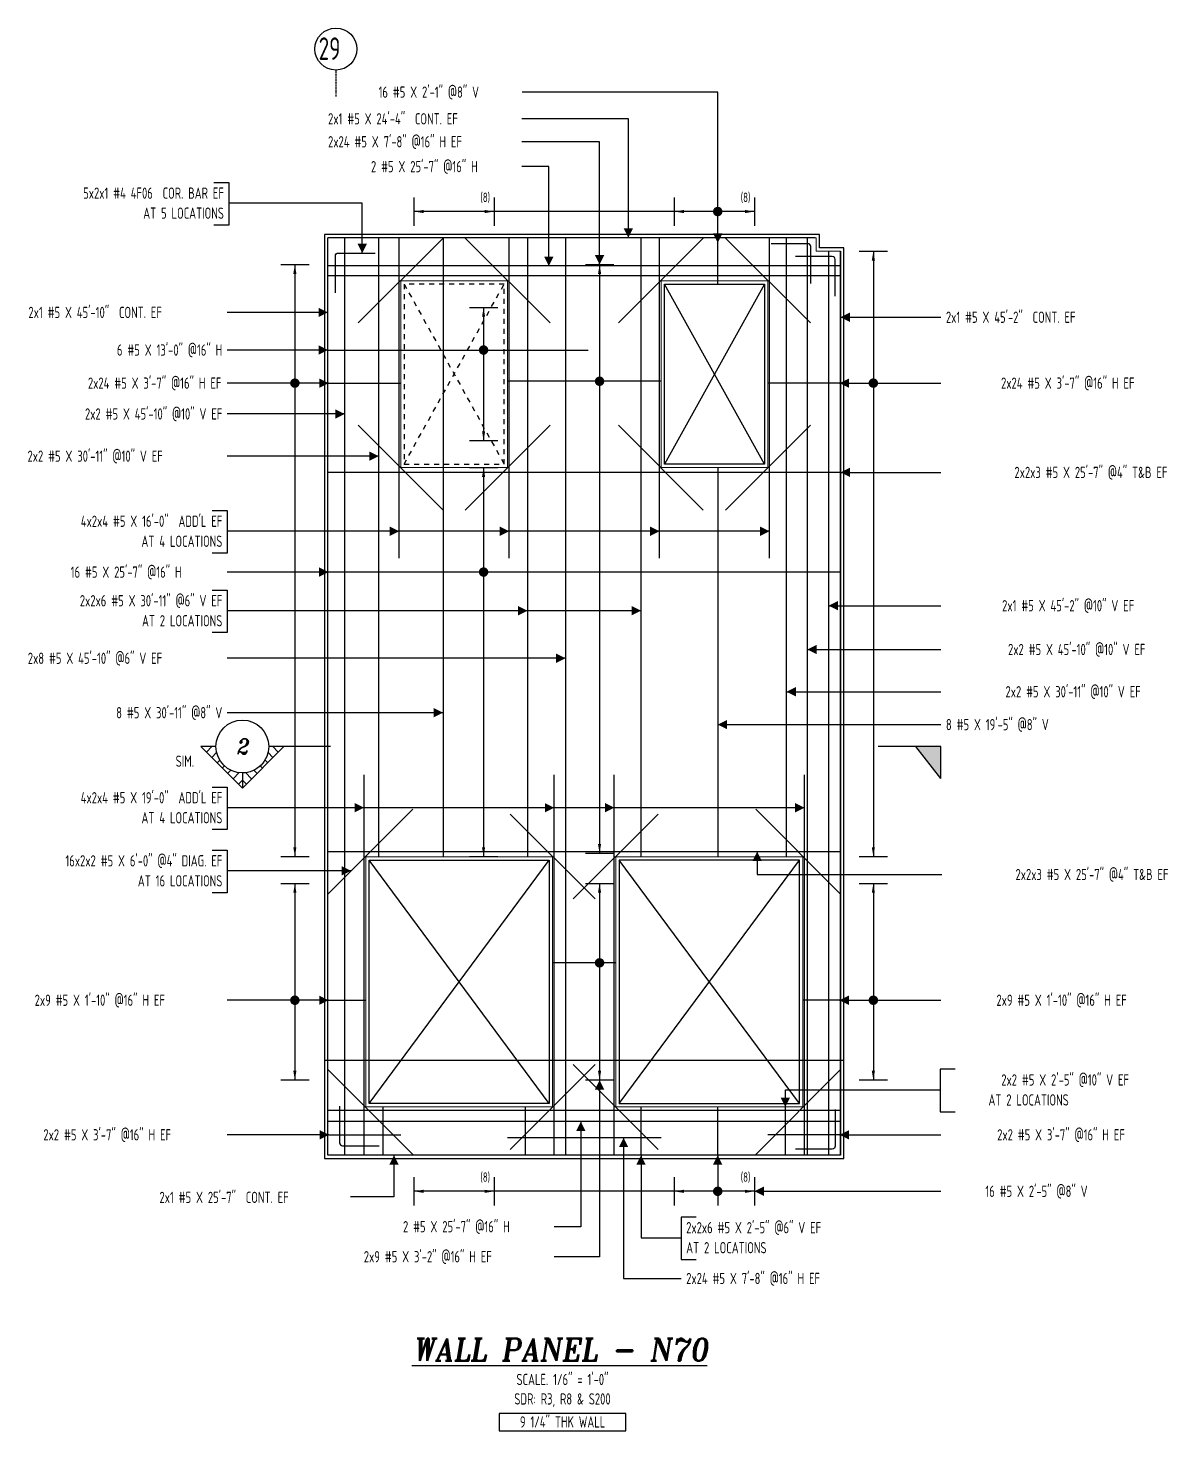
# Model space of a CAD drawing. Header units: inches. Extents: x -3675 to 11984, y -3832 to 1837.
# Drawn here: x 5011 to 5694, y -2281 to -1440 of the extents above; entities that cross this region are included whole.
import ezdxf
from ezdxf.enums import TextEntityAlignment as Align

# ---------------------------------------------------------------- set-up
doc = ezdxf.new("R2010")
doc.units = ezdxf.units.IN
doc.header["$MEASUREMENT"] = 0
doc.linetypes.add('HIDDEN', pattern=[6, 3, -3])
doc.linetypes.add('PHANTOM', pattern=[2.5, 1.25, -0.25, 0.25, -0.25, 0.25, -0.25])
doc.layers.get('0').update_dxf_attribs({"linetype": 'CONTINUOUS'})
for name, color, linetype in [('0-25', 7, 'CONTINUOUS'), ('0-25TEXT', 7, 'CONTINUOUS'), ('0-35', 3, 'CONTINUOUS'), ('0-35TEXT', 3, 'CONTINUOUS'), ('0-50', 10, 'CONTINUOUS'), ('3', 3, 'CONTINUOUS'), ('BAR-LBL', 2, 'CONTINUOUS'), ('GRID', 8, 'PHANTOM'), ('Hatch', 253, 'CONTINUOUS'), ('hidden', 7, 'HIDDEN'), ('INTERMEDIATERANGELAY', 7, 'CONTINUOUS'), ('RANGELAY', 7, 'CONTINUOUS'), ('REBARS', 4, 'CONTINUOUS')]:
    doc.layers.add(name, color=color, linetype=linetype)
doc.layers.add('COVER', color=6, linetype='CONTINUOUS', lineweight=0, plot=False)
doc.styles.add('AR', font='ARCHQUIK.shx', dxfattribs={"width": 0.8})
doc.styles.add('ROMANT', font='romant')

# ---------------------------------------------------------------- blocks, each defined once
blk = doc.blocks.new('leadrblk')
blk.add_lwpolyline([(0, 0, 0, 1, 0), (1, 0, 1, 1, 0)], format="xyseb")
blk = doc.blocks.new('SECTARO')
at = {"linetype": 'Continuous'}
blk.add_line((33.32, 16.99), (20.13, 0), dxfattribs=at)
for p, q in [((33.32, 16.99), (33.32, 0)), ((33.32, 0), (0, 0))]:
    blk.add_line(p, q)
for points in [[(33.32, 0), (33.32, 16.99), (33.32, 0), (20.13, 0)], [(33.32, 16.99), (20.13, 0), (33.32, 0), (33.32, 16.99)]]:
    blk.add_solid(points, dxfattribs=at)
blk = doc.blocks.new('*X3')
at = {"color": 0, "linetype": 'Continuous'}
for p, q in [((-1.108, 0.278), (-1.075, 0.312)), ((-1.081, 0.217), (-1.031, 0.267)), ((-1.013, 0.197), (-0.986, 0.223)), ((-0.96, 0.161), (-0.942, 0.179)), ((-0.92, 0.112), (-0.898, 0.135)), ((-0.895, 0.05), (-0.854, 0.091)), ((-0.856, 0), (-0.81, 0.046)), ((-0.768, 0), (-0.765, 0.002))]:
    blk.add_line(p, q, dxfattribs=at)
blk = doc.blocks.new('*X2')
at = {"color": 0, "linetype": 'Continuous'}
for p, q in [((-1.108, 0.278), (-1.075, 0.312)), ((-0.96, 0.161), (-0.942, 0.179)), ((-0.856, 0), (-0.81, 0.046))]:
    blk.add_line(p, q, dxfattribs=at)
blk = doc.blocks.new('SECTNU')
at = {"linetype": 'Continuous'}
blk.add_line((-24.74, 0), (-32.81, 0), dxfattribs=at)
blk.add_line((0, 0), (-24.74, 0))
at = {"layer": '3'}
for p, q in [((-68.89, 0), (-46.81, 22.07)), ((-60.81, 0), (-68.89, 0))]:
    blk.add_line(p, q, dxfattribs=at)
at = {"layer": '3', "linetype": 'Continuous'}
blk.add_line((-46.81, 14), (-46.81, 22.07), dxfattribs=at)
at = {"layer": '3'}
for points in [[(-46.81, 22.07), (-24.74, 0), (-32.81, 0, 1)], [(-32.81, 0, 0.414214), (-46.81, 14)]]:
    blk.add_lwpolyline(points, format="xyb", dxfattribs=at)
for start, end in [(90, 180), (180, 0)]:
    blk.add_arc((-46.81, 0), 14, start, end, dxfattribs=at)
at = {"linetype": 'Continuous', "xscale": -64, "yscale": 64, "zscale": 64, "rotation": 359.9999999999999}
blk.add_blockref('*X3', (-117.73, 0), dxfattribs=at)
at = {"linetype": 'Continuous', "xscale": 64, "yscale": 64, "zscale": 64}
for name in ['*X3', '*X2']:
    blk.add_blockref(name, (24.1, 0), dxfattribs=at)
at = {"linetype": 'Continuous', "style": 'ROMANT', "oblique": 9, "width": 0.9}
blk.add_attdef('NO', text='', height=8, dxfattribs=at).set_placement((-46.81, 0), align=Align.MIDDLE)
blk = doc.blocks.new('*U404', base_point=(5190.82, -1633.72))
at = {"layer": 'REBARS', "color": 0}
blk.add_lwpolyline([(5190.82, -1633.41), (5346.82, -1633.41)], dxfattribs=at)
blk = doc.blocks.new('rendmark')
at = {"color": 4}
blk.add_line((0, -3), (0, 3), dxfattribs=at)
blk = doc.blocks.new('rarrow')
at = {"color": 7}
blk.add_solid([(2, -0.33), (2, 0.33), (0, 0)], dxfattribs=at)
blk = doc.blocks.new('*U1083', base_point=(5284.1, -1607.83))
at = {"layer": 'RANGELAY'}
blk.add_line((5284.1, -1607.83), (5284.1, -1687.79), dxfattribs=at)
at = {"layer": 'RANGELAY', "xscale": 2.834645669291339, "yscale": 2.834645669291339}
for name, p, rotation in [('rendmark', (5284.1, -1607.83), 269.9999999999999), ('rarrow', (5284.1, -1607.83), 269.9999999999999), ('rendmark', (5284.1, -1687.79), 89.999996929531), ('rarrow', (5284.1, -1687.79), 89.999996929531)]:
    blk.add_blockref(name, p, dxfattribs=dict(at, rotation=rotation))
blk = doc.blocks.new('VPM6F48E1')
at = {"const_width": 1}
blk.add_lwpolyline([(-0.5, 0, 1), (0.5, 0, 1)], format="xyb", close=True, dxfattribs=at)
blk = doc.blocks.new('*U976', base_point=(5260.11, -1566.37))
at = {"layer": 'REBARS', "color": 0}
blk.add_lwpolyline([(5259.79, -1566.37), (5259.79, -1937.37)], dxfattribs=at)
blk = doc.blocks.new('*U646', base_point=(5424.72, -1704.08))
at = {"layer": 'REBARS', "color": 0}
blk.add_lwpolyline([(5424.41, -1704.08), (5424.41, -1937.08)], dxfattribs=at)
blk = doc.blocks.new('*U1023', base_point=(5233.75, -1758.08))
at = {"layer": 'REBARS', "color": 0}
blk.add_lwpolyline([(5233.44, -1758.08), (5233.44, -1566.08)], dxfattribs=at)
blk = doc.blocks.new('*U1024', base_point=(5299.14, -1758.08))
at = {"layer": 'REBARS', "color": 0}
blk.add_lwpolyline([(5299.45, -1758.08), (5299.45, -1566.08)], dxfattribs=at)
blk = doc.blocks.new('*U1025', base_point=(5389.75, -1758.08))
at = {"layer": 'REBARS', "color": 0}
blk.add_lwpolyline([(5389.43, -1758.08), (5389.43, -1566.08)], dxfattribs=at)
blk = doc.blocks.new('*U1026', base_point=(5455.13, -1758.08))
at = {"layer": 'REBARS', "color": 0}
blk.add_lwpolyline([(5455.44, -1758.08), (5455.44, -1566.08)], dxfattribs=at)
blk = doc.blocks.new('*U837', base_point=(5351.24, -2061.97))
at = {"layer": 'REBARS', "color": 0}
blk.add_lwpolyline([(5351.02, -2061.75), (5300.11, -2112.66)], dxfattribs=at)
blk = doc.blocks.new('*U838', base_point=(5351.24, -1962.2))
at = {"layer": 'REBARS', "color": 0}
blk.add_lwpolyline([(5351.02, -1962.42), (5300.11, -1911.51)], dxfattribs=at)
blk = doc.blocks.new('*U839', base_point=(5498.29, -2064.92))
at = {"layer": 'REBARS', "color": 0}
blk.add_lwpolyline([(5498.07, -2064.7), (5447.15, -2115.61)], dxfattribs=at)
blk = doc.blocks.new('*U840', base_point=(5337.64, -2061.97))
at = {"layer": 'REBARS', "color": 0}
blk.add_lwpolyline([(5337.86, -2061.75), (5388.78, -2112.66)], dxfattribs=at)
blk = doc.blocks.new('*U841', base_point=(5498.29, -1959.25))
at = {"layer": 'REBARS', "color": 0}
blk.add_lwpolyline([(5498.07, -1959.47), (5447.15, -1908.55)], dxfattribs=at)
blk = doc.blocks.new('*U842', base_point=(5337.64, -1962.2))
at = {"layer": 'REBARS', "color": 0}
blk.add_lwpolyline([(5337.86, -1962.42), (5388.78, -1911.51)], dxfattribs=at)
blk = doc.blocks.new('*U843', base_point=(5324.25, -1678.68))
at = {"layer": 'REBARS', "color": 0}
blk.add_lwpolyline([(5324.03, -1678.46), (5273.11, -1729.37)], dxfattribs=at)
blk = doc.blocks.new('*U844', base_point=(5208.64, -1678.68))
at = {"layer": 'REBARS', "color": 0}
blk.add_lwpolyline([(5208.86, -1678.46), (5259.78, -1729.37)], dxfattribs=at)
blk = doc.blocks.new('*U845', base_point=(5324.25, -1616.95))
at = {"layer": 'REBARS', "color": 0}
blk.add_lwpolyline([(5324.03, -1617.17), (5273.11, -1566.26)], dxfattribs=at)
blk = doc.blocks.new('*U846', base_point=(5208.64, -1616.95))
at = {"layer": 'REBARS', "color": 0}
blk.add_lwpolyline([(5208.86, -1617.17), (5259.78, -1566.26)], dxfattribs=at)
blk = doc.blocks.new('*U847', base_point=(5480.24, -1678.68))
at = {"layer": 'REBARS', "color": 0}
blk.add_lwpolyline([(5480.02, -1678.46), (5429.11, -1729.37)], dxfattribs=at)
blk = doc.blocks.new('*U848', base_point=(5364.64, -1678.68))
at = {"layer": 'REBARS', "color": 0}
blk.add_lwpolyline([(5364.86, -1678.46), (5415.77, -1729.37)], dxfattribs=at)
blk = doc.blocks.new('*U849', base_point=(5480.24, -1616.95))
at = {"layer": 'REBARS', "color": 0}
blk.add_lwpolyline([(5480.02, -1617.17), (5429.11, -1566.26)], dxfattribs=at)
blk = doc.blocks.new('*U850', base_point=(5364.64, -1616.95))
at = {"layer": 'REBARS', "color": 0}
blk.add_lwpolyline([(5364.86, -1617.17), (5415.77, -1566.26)], dxfattribs=at)
blk = doc.blocks.new('*U765', base_point=(5495.07, -2112.59))
at = {"layer": 'REBARS', "color": 0}
blk.add_lwpolyline([(5494.82, -2088.59), (5494.82, -2110.59, -0.414214), (5493.07, -2112.34), (5471.07, -2112.34)], format="xyb", dxfattribs=at)
blk = doc.blocks.new('*U766', base_point=(5197.54, -2110.59))
at = {"layer": 'REBARS', "color": 0}
blk.add_lwpolyline([(5197.79, -2086.59), (5197.79, -2108.59, 0.414214), (5199.54, -2110.34), (5221.54, -2110.34)], format="xyb", dxfattribs=at)
blk = doc.blocks.new('*U990', base_point=(5190.5, -2116.08))
at = {"layer": 'REBARS', "color": 0}
blk.add_lwpolyline([(5190.82, -2116.08), (5190.82, -1566.08)], dxfattribs=at)
blk = doc.blocks.new('*U963', base_point=(5497.75, -2116.08))
at = {"layer": 'REBARS', "color": 0}
blk.add_lwpolyline([(5498.07, -2116.08), (5498.07, -1574.08)], dxfattribs=at)
blk = doc.blocks.new('*U661', base_point=(5424.1, -1594.04))
at = {"layer": 'REBARS', "color": 0}
blk.add_lwpolyline([(5424.41, -1594.04), (5424.41, -1569.04)], dxfattribs=at)
blk = doc.blocks.new('*U767', base_point=(5495.07, -1577.08))
at = {"layer": 'REBARS', "color": 0}
blk.add_lwpolyline([(5494.82, -1601.08), (5494.82, -1579.08, 0.414214), (5493.07, -1577.33), (5471.07, -1577.33)], format="xyb", dxfattribs=at)
blk = doc.blocks.new('*U712', base_point=(5498.07, -1766.82))
at = {"layer": 'REBARS', "color": 0}
blk.add_lwpolyline([(5498.07, -1766.5), (5191.07, -1766.5)], dxfattribs=at)
blk = doc.blocks.new('*U1082', base_point=(5284.08, -1703.79))
at = {"layer": 'RANGELAY'}
blk.add_line((5284.08, -1703.79), (5284.08, -1937.08), dxfattribs=at)
at = {"layer": 'RANGELAY', "xscale": 2.834645669291339, "yscale": 2.834645669291339}
for name, p, rotation in [('rendmark', (5284.08, -1703.79), 269.9999999999999), ('rarrow', (5284.08, -1703.79), 269.9999999999999), ('rarrow', (5284.08, -1937.08), 89.999996929531), ('rendmark', (5284.08, -1937.08), 89.999996929531)]:
    blk.add_blockref(name, p, dxfattribs=dict(at, rotation=rotation))
blk = doc.blocks.new('VPM6F5261')
at = {"const_width": 1}
blk.add_lwpolyline([(-0.5, 0, 1), (0.5, 0, 1)], format="xyb", close=True, dxfattribs=at)
blk = doc.blocks.new('*U783', base_point=(5482.82, -1566.4))
at = {"layer": 'REBARS', "color": 0}
blk.add_lwpolyline([(5482.82, -1566.08), (5190.82, -1566.08)], dxfattribs=at)
blk = doc.blocks.new('*U964', base_point=(5498.38, -1574.08))
at = {"layer": 'REBARS', "color": 0}
blk.add_lwpolyline([(5498.07, -1574.08), (5498.07, -2116.08)], dxfattribs=at)
blk = doc.blocks.new('*U768', base_point=(5480.44, -1569.43))
at = {"layer": 'REBARS', "color": 0}
blk.add_lwpolyline([(5480.19, -1593.43), (5480.19, -1571.43, 0.414214), (5478.44, -1569.68), (5456.44, -1569.68)], format="xyb", dxfattribs=at)
blk = doc.blocks.new('*U962', base_point=(5491.18, -1574.08))
at = {"layer": 'REBARS', "color": 0}
blk.add_lwpolyline([(5490.87, -1574.08), (5490.87, -2116.08)], dxfattribs=at)
blk = doc.blocks.new('*U769', base_point=(5195.02, -1575.02))
at = {"layer": 'REBARS', "color": 0}
blk.add_lwpolyline([(5195.27, -1599.02), (5195.27, -1577.02, -0.414214), (5197.02, -1575.27), (5219.02, -1575.27)], format="xyb", dxfattribs=at)
blk = doc.blocks.new('*U711', base_point=(5497.82, -2115.77))
at = {"layer": 'REBARS', "color": 0}
blk.add_lwpolyline([(5497.82, -2116.08), (5190.82, -2116.08)], dxfattribs=at)
blk = doc.blocks.new('*U989', base_point=(5333.45, -1566.08))
at = {"layer": 'REBARS', "color": 0}
blk.add_lwpolyline([(5333.14, -1566.08), (5333.14, -2116.08)], dxfattribs=at)
blk = doc.blocks.new('*U974', base_point=(5310.75, -1566.08))
at = {"layer": 'REBARS', "color": 0}
blk.add_lwpolyline([(5310.44, -1566.08), (5310.44, -1937.08)], dxfattribs=at)
blk = doc.blocks.new('*U975', base_point=(5378.75, -1566.08))
at = {"layer": 'REBARS', "color": 0}
blk.add_lwpolyline([(5378.43, -1566.08), (5378.43, -1937.08)], dxfattribs=at)
blk = doc.blocks.new('*U851', base_point=(5190.6, -2064.92))
at = {"layer": 'REBARS', "color": 0}
blk.add_lwpolyline([(5190.82, -2064.7), (5241.73, -2115.61)], dxfattribs=at)
blk = doc.blocks.new('*U852', base_point=(5190.6, -1959.25))
at = {"layer": 'REBARS', "color": 0}
blk.add_lwpolyline([(5190.82, -1959.47), (5241.73, -1908.55)], dxfattribs=at)
blk = doc.blocks.new('*U910', base_point=(5212.75, -2116.08))
at = {"layer": 'REBARS', "color": 0}
blk.add_lwpolyline([(5212.44, -2116.08), (5212.44, -1888.08)], dxfattribs=at)
blk = doc.blocks.new('*U911', base_point=(5326.13, -2116.08))
at = {"layer": 'REBARS', "color": 0}
blk.add_lwpolyline([(5326.44, -2116.08), (5326.44, -1888.08)], dxfattribs=at)
blk = doc.blocks.new('*U912', base_point=(5362.75, -2116.08))
at = {"layer": 'REBARS', "color": 0}
blk.add_lwpolyline([(5362.44, -2116.08), (5362.44, -1888.08)], dxfattribs=at)
blk = doc.blocks.new('*U913', base_point=(5476.13, -2116.08))
at = {"layer": 'REBARS', "color": 0}
blk.add_lwpolyline([(5476.44, -2116.08), (5476.44, -1888.08)], dxfattribs=at)
blk = doc.blocks.new('*U655', base_point=(5309.31, -2087.08))
at = {"layer": 'REBARS', "color": 0}
blk.add_lwpolyline([(5309, -2087.08), (5309, -2116.08)], dxfattribs=at)
blk = doc.blocks.new('*U656', base_point=(5378.75, -2087.08))
at = {"layer": 'REBARS', "color": 0}
blk.add_lwpolyline([(5378.43, -2087.08), (5378.43, -2116.08)], dxfattribs=at)
blk = doc.blocks.new('*U709', base_point=(5498.07, -2088.9))
at = {"layer": 'REBARS', "color": 0}
blk.add_lwpolyline([(5498.07, -2089.22), (5191.07, -2089.22)], dxfattribs=at)
blk = doc.blocks.new('*U710', base_point=(5498.07, -1934.45))
at = {"layer": 'REBARS', "color": 0}
blk.add_lwpolyline([(5498.07, -1934.14), (5191.07, -1934.14)], dxfattribs=at)
blk = doc.blocks.new('*U1203', base_point=(5446.44, -1550.39))
at = {"layer": 'INTERMEDIATERANGELAY'}
blk.add_line((5398.43, -1550.39), (5290.45, -1550.39), dxfattribs=at)
at = {"layer": 'RANGELAY'}
for p, q in [((5290.45, -1550.39), (5242.44, -1550.39)), ((5446.44, -1550.39), (5398.43, -1550.39))]:
    blk.add_line(p, q, dxfattribs=at)
at = {"layer": 'RANGELAY', "xscale": 2.834645669291339, "yscale": 2.834645669291339}
for name, p, rotation in [('rendmark', (5242.44, -1550.39), 359.999996929531), ('rendmark', (5290.45, -1550.39), 180), ('rendmark', (5398.43, -1550.39), 359.999996929531), ('rendmark', (5446.44, -1550.39), 180), ('rarrow', (5242.44, -1550.39), 359.999996929531), ('rarrow', (5290.45, -1550.39), 180), ('rarrow', (5398.43, -1550.39), 359.999996929531), ('rarrow', (5446.44, -1550.39), 180)]:
    blk.add_blockref(name, p, dxfattribs=dict(at, rotation=rotation))
blk = doc.blocks.new('VPM6F5BA1')
at = {"const_width": 1}
blk.add_lwpolyline([(-0.5, 0, 1), (0.5, 0, 1)], format="xyb", close=True, dxfattribs=at)
blk = doc.blocks.new('*U973', base_point=(5221.59, -1937.08))
at = {"layer": 'REBARS', "color": 0}
blk.add_lwpolyline([(5221.28, -1937.08), (5221.28, -1566.08)], dxfattribs=at)
blk = doc.blocks.new('*U988', base_point=(5200.5, -1566.08))
at = {"layer": 'REBARS', "color": 0}
blk.add_lwpolyline([(5200.82, -1566.08), (5200.82, -2116.08)], dxfattribs=at)
blk = doc.blocks.new('*U677', base_point=(5191.44, -2104.11))
at = {"layer": 'REBARS', "color": 0}
blk.add_lwpolyline([(5191.44, -2103.8), (5234.44, -2103.8)], dxfattribs=at)
blk = doc.blocks.new('*U708', base_point=(5497.82, -2096.14))
at = {"layer": 'REBARS', "color": 0}
blk.add_lwpolyline([(5497.82, -2095.83), (5190.82, -2095.83)], dxfattribs=at)
blk = doc.blocks.new('*U676', base_point=(5497.44, -2104.11))
at = {"layer": 'REBARS', "color": 0}
blk.add_lwpolyline([(5497.44, -2103.8), (5454.44, -2103.8)], dxfattribs=at)
blk = doc.blocks.new('*U651', base_point=(5424.1, -2116.08))
at = {"layer": 'REBARS', "color": 0}
blk.add_lwpolyline([(5424.41, -2116.08), (5424.41, -2087.08)], dxfattribs=at)
blk = doc.blocks.new('*U1200', base_point=(5446.44, -2137.67))
at = {"layer": 'INTERMEDIATERANGELAY'}
blk.add_line((5398.43, -2137.67), (5290.45, -2137.67), dxfattribs=at)
at = {"layer": 'RANGELAY'}
for p, q in [((5290.45, -2137.67), (5242.44, -2137.67)), ((5446.44, -2137.67), (5398.43, -2137.67))]:
    blk.add_line(p, q, dxfattribs=at)
at = {"layer": 'RANGELAY', "xscale": 2.834645669291339, "yscale": 2.834645669291339}
for name, p, rotation in [('rendmark', (5242.44, -2137.67), 359.999996929531), ('rendmark', (5290.45, -2137.67), 180), ('rendmark', (5398.43, -2137.67), 359.999996929531), ('rendmark', (5446.44, -2137.67), 180), ('rarrow', (5242.44, -2137.67), 359.999996929531), ('rarrow', (5290.45, -2137.67), 180), ('rarrow', (5398.43, -2137.67), 359.999996929531), ('rarrow', (5446.44, -2137.67), 180)]:
    blk.add_blockref(name, p, dxfattribs=dict(at, rotation=rotation))
blk = doc.blocks.new('VPM6F5FE1')
at = {"const_width": 1}
blk.add_lwpolyline([(-0.5, 0, 1), (0.5, 0, 1)], format="xyb", close=True, dxfattribs=at)
blk = doc.blocks.new('*U707', base_point=(5497.82, -1583.31))
at = {"layer": 'REBARS', "color": 0}
blk.add_lwpolyline([(5497.82, -1582.99), (5190.82, -1582.99)], dxfattribs=at)
blk = doc.blocks.new('*U1081', base_point=(5171, -1953.08))
at = {"layer": 'RANGELAY'}
blk.add_line((5171, -1953.08), (5171, -2071.08), dxfattribs=at)
at = {"layer": 'RANGELAY', "xscale": 2.834645669291339, "yscale": 2.834645669291339}
for name, p, rotation in [('rendmark', (5171, -1953.08), 269.9999999999999), ('rarrow', (5171, -1953.08), 269.9999999999999), ('rarrow', (5171, -2071.08), 89.999996929531), ('rendmark', (5171, -2071.08), 89.999996929531)]:
    blk.add_blockref(name, p, dxfattribs=dict(at, rotation=rotation))
blk = doc.blocks.new('VPM6F6141')
at = {"const_width": 1}
blk.add_lwpolyline([(-0.5, 0, 1), (0.5, 0, 1)], format="xyb", close=True, dxfattribs=at)
blk = doc.blocks.new('*U1016', base_point=(5191.24, -2023.45))
at = {"layer": 'REBARS', "color": 0}
blk.add_lwpolyline([(5191.24, -2023.14), (5213.24, -2023.14)], dxfattribs=at)
blk = doc.blocks.new('*U1080', base_point=(5171, -1582.08))
at = {"layer": 'RANGELAY'}
blk.add_line((5171, -1582.08), (5171, -1937.08), dxfattribs=at)
at = {"layer": 'RANGELAY', "xscale": 2.834645669291339, "yscale": 2.834645669291339}
for name, p, rotation in [('rendmark', (5171, -1582.08), 269.9999999999999), ('rarrow', (5171, -1582.08), 269.9999999999999), ('rarrow', (5171, -1937.08), 89.999996929531), ('rendmark', (5171, -1937.08), 89.999996929531)]:
    blk.add_blockref(name, p, dxfattribs=dict(at, rotation=rotation))
blk = doc.blocks.new('VPM6F6241')
at = {"const_width": 1}
blk.add_lwpolyline([(-0.5, 0, 1), (0.5, 0, 1)], format="xyb", close=True, dxfattribs=at)
blk = doc.blocks.new('*U675', base_point=(5191.24, -1653.56))
at = {"layer": 'REBARS', "color": 0}
blk.add_lwpolyline([(5191.24, -1653.25), (5234.24, -1653.25)], dxfattribs=at)
blk = doc.blocks.new('*U1079', base_point=(5517.68, -1953.08))
at = {"layer": 'RANGELAY'}
blk.add_line((5517.68, -1953.08), (5517.68, -2071.08), dxfattribs=at)
at = {"layer": 'RANGELAY', "xscale": 2.834645669291339, "yscale": 2.834645669291339}
for name, p, rotation in [('rendmark', (5517.68, -1953.08), 269.9999999999999), ('rarrow', (5517.68, -1953.08), 269.9999999999999), ('rarrow', (5517.68, -2071.08), 89.999996929531), ('rendmark', (5517.68, -2071.08), 89.999996929531)]:
    blk.add_blockref(name, p, dxfattribs=dict(at, rotation=rotation))
blk = doc.blocks.new('VPM6F6341')
at = {"const_width": 1}
blk.add_lwpolyline([(-0.5, 0, 1), (0.5, 0, 1)], format="xyb", close=True, dxfattribs=at)
blk = doc.blocks.new('*U1015', base_point=(5497.44, -2023.45))
at = {"layer": 'REBARS', "color": 0}
blk.add_lwpolyline([(5497.44, -2023.14), (5475.44, -2023.14)], dxfattribs=at)
blk = doc.blocks.new('*U1078', base_point=(5517.68, -1574.08))
at = {"layer": 'RANGELAY'}
blk.add_line((5517.68, -1574.08), (5517.68, -1937.08), dxfattribs=at)
at = {"layer": 'RANGELAY', "xscale": 2.834645669291339, "yscale": 2.834645669291339}
for name, p, rotation in [('rendmark', (5517.68, -1574.08), 269.9999999999999), ('rarrow', (5517.68, -1574.08), 269.9999999999999), ('rarrow', (5517.68, -1937.08), 89.999996929531), ('rendmark', (5517.68, -1937.08), 89.999996929531)]:
    blk.add_blockref(name, p, dxfattribs=dict(at, rotation=rotation))
blk = doc.blocks.new('VPM6F6441')
at = {"const_width": 1}
blk.add_lwpolyline([(-0.5, 0, 1), (0.5, 0, 1)], format="xyb", close=True, dxfattribs=at)
blk = doc.blocks.new('*U674', base_point=(5497.44, -1653.56))
at = {"layer": 'REBARS', "color": 0}
blk.add_lwpolyline([(5497.44, -1653.25), (5454.44, -1653.25)], dxfattribs=at)
blk = doc.blocks.new('*U972', base_point=(5465.35, -1937.08))
at = {"layer": 'REBARS', "color": 0}
blk.add_lwpolyline([(5465.66, -1937.08), (5465.66, -1566.08)], dxfattribs=at)
blk = doc.blocks.new('*U987', base_point=(5478.38, -1566.08))
at = {"layer": 'REBARS', "color": 0}
blk.add_lwpolyline([(5478.07, -1566.08), (5478.07, -2116.08)], dxfattribs=at)
blk = doc.blocks.new('*U1077', base_point=(5353.6, -1582.08))
at = {"layer": 'RANGELAY'}
blk.add_line((5353.6, -1582.08), (5353.6, -1935.08), dxfattribs=at)
at = {"layer": 'RANGELAY', "xscale": 2.834645669291339, "yscale": 2.834645669291339}
for name, p, rotation in [('rendmark', (5353.6, -1582.08), 269.9999999999999), ('rarrow', (5353.6, -1582.08), 269.9999999999999), ('rarrow', (5353.6, -1935.08), 89.999996929531), ('rendmark', (5353.6, -1935.08), 89.999996929531)]:
    blk.add_blockref(name, p, dxfattribs=dict(at, rotation=rotation))
blk = doc.blocks.new('VPM6F6681')
at = {"const_width": 1}
blk.add_lwpolyline([(-0.5, 0, 1), (0.5, 0, 1)], format="xyb", close=True, dxfattribs=at)
blk = doc.blocks.new('*U735', base_point=(5390.45, -1652.43))
at = {"layer": 'REBARS', "color": 0}
blk.add_lwpolyline([(5390.45, -1652.11), (5298.45, -1652.11)], dxfattribs=at)
blk = doc.blocks.new('*U1076', base_point=(5353.6, -1953.08))
at = {"layer": 'RANGELAY'}
blk.add_line((5353.6, -1953.08), (5353.6, -2071.08), dxfattribs=at)
at = {"layer": 'RANGELAY', "xscale": 2.834645669291339, "yscale": 2.834645669291339}
for name, p, rotation in [('rendmark', (5353.6, -1953.08), 269.9999999999999), ('rarrow', (5353.6, -1953.08), 269.9999999999999), ('rarrow', (5353.6, -2071.08), 89.999996929531), ('rendmark', (5353.6, -2071.08), 89.999996929531)]:
    blk.add_blockref(name, p, dxfattribs=dict(at, rotation=rotation))
blk = doc.blocks.new('VPM6F6781')
at = {"const_width": 1}
blk.add_lwpolyline([(-0.5, 0, 1), (0.5, 0, 1)], format="xyb", close=True, dxfattribs=at)
blk = doc.blocks.new('*U1010', base_point=(5363.44, -2001.04))
at = {"layer": 'REBARS', "color": 0}
blk.add_lwpolyline([(5363.44, -2000.73), (5325.44, -2000.73)], dxfattribs=at)
blk = doc.blocks.new('*U653', base_point=(5224.26, -2116.08))
at = {"layer": 'REBARS', "color": 0}
blk.add_lwpolyline([(5223.95, -2116.08), (5223.95, -2087.08)], dxfattribs=at)
blk = doc.blocks.new('*U654', base_point=(5464.62, -2116.08))
at = {"layer": 'REBARS', "color": 0}
blk.add_lwpolyline([(5464.93, -2116.08), (5464.93, -2087.08)], dxfattribs=at)
blk = doc.blocks.new('*U705', base_point=(5498.07, -1706.43))
at = {"layer": 'REBARS', "color": 0}
blk.add_lwpolyline([(5498.07, -1706.74), (5191.07, -1706.74)], dxfattribs=at)
blk = doc.blocks.new('*U706', base_point=(5498.07, -1589.2))
at = {"layer": 'REBARS', "color": 0}
blk.add_lwpolyline([(5498.07, -1588.89), (5191.07, -1588.89)], dxfattribs=at)
blk = doc.blocks.new('*U734', base_point=(5390.45, -2105.87))
at = {"layer": 'REBARS', "color": 0}
blk.add_lwpolyline([(5390.45, -2105.56), (5298.45, -2105.56)], dxfattribs=at)

msp = doc.modelspace()

# ---------------------------------------------------------------- linework, layer by layer
at = {"layer": '0-25'}
for p, q in [((5452.44135, -1593.83433), (5392.43438, -1701.79415)), ((5452.44135, -1701.79415), (5392.43438, -1593.83433)), ((5215.44135, -2085.08433), (5323.44135, -1939.08387)), ((5323.44135, -2085.08433), (5215.44135, -1939.08387)), ((5473.44135, -2085.08433), (5365.44135, -1939.08387)), ((5365.44135, -2085.08433), (5473.44135, -1939.08387))]:
    msp.add_line(p, q, dxfattribs=at)
at = {"layer": '0-25TEXT'}
for points in [[(5424.40926, -1569.08474), (5424.40926, -1478.81213), (5307.19663, -1478.81213)], [(5370.85744, -1566.08433), (5370.85744, -1494.80464), (5307.10534, -1494.80464)], [(5353.59815, -1582.08433), (5353.59815, -1508.55792), (5307.10534, -1508.55792)], [(5323.18071, -1582.99459), (5323.18071, -1523.48263), (5307.10534, -1523.48263)], [(5122.46818, -1532.9771), (5131.46723, -1532.9771), (5131.46723, -1558.47442), (5122.46818, -1558.47442)], [(5211.37931, -1575.27074), (5211.37931, -1545.3508), (5131.46723, -1545.3508)], [(5190.81635, -1610.85428), (5130.52231, -1610.85428)], [(5498.06638, -1613.75799), (5558.15765, -1613.75799)], [(5190.81635, -1633.41146), (5130.52231, -1633.41145)], [(5191.23994, -1653.24507), (5130.52365, -1653.24507)], [(5497.44135, -1653.24507), (5558.15765, -1653.24507)], [(5200.81636, -1671.72286), (5130.52231, -1671.72286)], [(5221.27727, -1697.02711), (5130.52231, -1697.0271)], [(5498.06637, -1706.74187), (5558.15764, -1706.74187)], [(5121.52326, -1729.66114), (5130.52231, -1729.66114), (5130.52231, -1755.15846), (5121.52326, -1755.15846)], [(5455.44141, -1742.03484), (5130.52231, -1742.03484)], [(5191.09127, -1766.50455), (5130.52231, -1766.50455)], [(5121.52326, -1777.29522), (5130.52231, -1777.29522), (5130.52231, -1802.79254), (5121.52326, -1802.79254)], [(5378.43438, -1789.66891), (5130.52231, -1789.66892)], [(5490.86961, -1786.64055), (5558.15765, -1786.64055)], [(5478.06635, -1812.90413), (5558.15764, -1812.90413)], [(5333.13809, -1818.16788), (5130.52231, -1818.16788)], [(5465.6592, -1838.20838), (5558.15764, -1838.20838)], [(5259.79439, -1850.79604), (5130.52231, -1850.79604)], [(5424.40918, -1857.91906), (5558.15764, -1857.91906)], [(5121.52326, -1895.3686), (5130.52231, -1895.3686), (5130.52231, -1920.86593), (5121.52326, -1920.86593)], [(5476.44134, -1907.74231), (5130.52231, -1907.74231)], [(5121.52326, -1933.19557), (5130.52231, -1933.19557), (5130.52231, -1958.69289), (5121.52326, -1958.69289)], [(5448.02842, -1934.13615), (5448.02842, -1947.77218), (5558.78727, -1947.77218)], [(5204.71332, -1945.56927), (5130.52231, -1945.56927)], [(5191.23995, -2023.13722), (5130.52365, -2023.13722)], [(5497.44135, -2023.13722), (5558.15764, -2023.13722)], [(5566.6559, -2064.52543), (5557.65685, -2064.52543), (5557.65685, -2090.02275), (5566.6559, -2090.02275)], [(5353.59815, -2071.08433), (5353.59815, -2176.86936), (5326.30005, -2176.86936)], [(5464.93372, -2087.08429), (5464.93372, -2076.89909), (5557.65685, -2076.89913)], [(5342.37542, -2095.82758), (5342.37542, -2158.86846), (5326.30005, -2158.86846)], [(5191.44135, -2103.80181), (5130.52365, -2103.80181)], [(5367.98557, -2105.56205), (5367.98557, -2189.91442), (5402.50566, -2189.91442)], [(5497.44135, -2103.80181), (5558.15764, -2103.80181)], [(5230.39955, -2116.08433), (5230.39955, -2141.06288), (5204.39867, -2141.06288)], [(5378.43438, -2116.08441), (5378.43438, -2165.45812), (5402.50566, -2165.45812)], [(5424.40928, -2116.08428), (5424.40928, -2146.17626)], [(5446.44135, -2137.67233), (5558.15764, -2137.67233)], [(5411.50471, -2153.08442), (5402.50566, -2153.08442), (5402.50566, -2178.58174), (5411.50471, -2178.58174)]]:
    msp.add_lwpolyline(points, dxfattribs=at)
at = {"layer": '0-35'}
for points in [[(5485.44135, -1564.08433), (5188.81635, -1564.08433), (5188.81635, -2118.08433), (5500.06635, -2118.08433), (5500.06635, -1572.08433), (5485.44135, -1572.08433)], [(5452.44135, -1701.79415), (5392.43438, -1701.79415), (5392.43438, -1593.83433), (5452.44135, -1593.83433)], [(5215.44135, -1939.08387), (5323.44135, -1939.08387), (5323.44135, -2085.08433), (5215.44135, -2085.08433)], [(5473.44135, -1939.08387), (5365.44135, -1939.08387), (5365.44135, -2085.08433), (5473.44135, -2085.08433)]]:
    msp.add_lwpolyline(points, close=True, dxfattribs=at)
at = {"layer": '0-50'}
msp.add_lwpolyline([(5369.32303, -2270.94314), (5293.43619, -2270.94314), (5293.43619, -2281.2995), (5369.32303, -2281.2995)], close=True, dxfattribs=at)
msp.add_circle((5195.56635, -1452.99451), 12.57968, dxfattribs=at)
at = {"layer": 'COVER'}
for points in [[(5483.44135, -1566.08433), (5190.81635, -1566.08433), (5190.81635, -2116.08433), (5498.06635, -2116.08433), (5498.06635, -1574.08433), (5483.44135, -1574.08433)], [(5234.44135, -1703.79415), (5298.44832, -1703.79415), (5298.44832, -1591.83433), (5234.44135, -1591.83433)], [(5454.44135, -1703.79415), (5390.43438, -1703.79415), (5390.43438, -1591.83433), (5454.44135, -1591.83433)], [(5213.44135, -1937.08387), (5325.44135, -1937.08387), (5325.44135, -2087.08433), (5213.44135, -2087.08433)], [(5475.44135, -1937.08387), (5363.44135, -1937.08387), (5363.44135, -2087.08433), (5475.44135, -2087.08433)]]:
    msp.add_lwpolyline(points, close=True, dxfattribs=at)
at = {"layer": 'GRID', "lineweight": -3}
msp.add_lwpolyline([(5195.56635, -1465.57419), (5195.56635, -1481.48544)], dxfattribs=at)
at = {"layer": 'Hatch'}
msp.add_line((5188.81635, -2059.08433), (5500.06635, -2059.08433), dxfattribs=at)
at = {"layer": 'hidden'}
for p, q in [((5236.44135, -1593.83433), (5296.44832, -1701.79415)), ((5236.44135, -1701.79415), (5296.44832, -1593.83433))]:
    msp.add_line(p, q, dxfattribs=at)
msp.add_lwpolyline([(5236.44135, -1701.79415), (5296.44832, -1701.79415), (5296.44832, -1593.83433), (5236.44135, -1593.83433)], close=True, dxfattribs=at)

# ---------------------------------------------------------------- block references
ref = msp.add_blockref('SECTNU', (5192.39161, -1871.04877), dxfattribs=dict(xscale=-1.129181470141702, yscale=1.129181470141702, zscale=1.129181470141702, rotation=180))
ref.add_attrib('NO', '2', dxfattribs={"linetype": 'Continuous', "height": 9.03345, "style": 'ROMANT', "oblique": 9, "width": 0.9}).set_placement((5139.53158, -1871.04878), align=Align.MIDDLE)
at = {"xscale": -1.129181470141702, "yscale": 1.129181470141702, "zscale": 1.129181470141702, "rotation": 180}
msp.add_blockref('SECTARO', (5520.46483, -1871.04876), dxfattribs=at)
at = {"layer": '0-25TEXT'}
for name, p, xscale, yscale in [('VPM6F5BA1', (5424.40926, -1550.38818), 2.834645669291338, 2.834645669291338), ('leadrblk', (5190.81635, -1610.85428), -5.623937007874017, 2.250708661417324), ('leadrblk', (5498.06638, -1613.75799), 5.623937007874017, 2.250708661417324), ('leadrblk', (5190.81635, -1633.41146), -5.623937007874017, 2.250708661417324), ('leadrblk', (5191.23994, -1653.24507), -5.623937007874017, 2.250708661417324), ('leadrblk', (5497.44135, -1653.24507), 5.623937007874017, 2.250708661417324), ('leadrblk', (5200.81636, -1671.72286), -5.623937007874017, 2.250708661417324), ('leadrblk', (5221.27727, -1697.02711), -5.623937007874017, 2.250708661417324), ('leadrblk', (5498.06637, -1706.74187), 5.623937007874017, 2.250708661417324), ('leadrblk', (5233.44129, -1742.03476), -5.623937007874017, 2.250708661417324), ('leadrblk', (5299.44837, -1742.03489), -5.623937007874017, 2.250708661417324), ('leadrblk', (5389.43432, -1742.03482), -5.623937007874017, 2.250708661417324), ('leadrblk', (5455.44141, -1742.03484), -5.623937007874017, 2.250708661417324), ('leadrblk', (5191.09127, -1766.50455), -5.623937007874017, 2.250708661417324), ('leadrblk', (5310.4421, -1789.66891), -5.623937007874017, 2.250708661417324), ('leadrblk', (5378.43438, -1789.66891), -5.623937007874017, 2.250708661417324), ('leadrblk', (5490.86961, -1786.64055), 5.623937007874017, 2.250708661417324), ('leadrblk', (5333.13809, -1818.16788), -5.623937007874017, 2.250708661417324), ('leadrblk', (5478.06635, -1812.90413), 5.623937007874017, 2.250708661417324), ('leadrblk', (5465.6592, -1838.20838), 5.623937007874017, 2.250708661417324), ('leadrblk', (5259.79439, -1850.79604), -5.623937007874017, 2.250708661417324), ('leadrblk', (5424.40918, -1857.91906), 5.623937007874017, 2.250708661417324), ('leadrblk', (5212.44136, -1907.74222), -5.623937007874017, 2.250708661417324), ('leadrblk', (5326.44134, -1907.74235), -5.623937007874017, 2.250708661417324), ('leadrblk', (5362.44136, -1907.74227), -5.623937007874017, 2.250708661417324), ('leadrblk', (5476.44134, -1907.74231), -5.623937007874017, 2.250708661417324), ('leadrblk', (5204.71332, -1945.56927), -5.623937007874017, 2.250708661417324), ('leadrblk', (5191.23995, -2023.13722), -5.623937007874017, 2.250708661417324), ('leadrblk', (5497.44135, -2023.13722), 5.623937007874017, 2.250708661417324), ('leadrblk', (5191.44135, -2103.80181), -5.623937007874017, 2.250708661417324), ('leadrblk', (5497.44135, -2103.80181), 5.623937007874017, 2.250708661417324), ('VPM6F5FE1', (5424.40926, -2137.67233), 2.834645669291338, 2.834645669291338)]:
    msp.add_blockref(name, p, dxfattribs=dict(at, xscale=xscale, yscale=yscale))
for name, p, xscale, yscale, rotation in [('leadrblk', (5370.85744, -1566.08433), -5.623937007874017, 2.250708661417324, 269.9999984647655), ('leadrblk', (5424.40926, -1569.08474), -5.623937007874017, 2.250708661417324, 269.9999984647655), ('leadrblk', (5211.37931, -1575.27074), -5.623937007874017, 2.250708661417324, 269.9999984647655), ('leadrblk', (5323.18071, -1582.99459), -5.623937007874017, 2.250708661417324, 269.9999984647655), ('leadrblk', (5353.59815, -1582.08433), -5.623937007874017, 2.250708661417324, 269.9999984647655), ('VPM6F48E1', (5284.09848, -1633.41145), 2.834645669291338, 2.834645669291338, 90.00000000000007), ('VPM6F6241', (5171.00411, -1653.24507), 2.834645669291338, 2.834645669291338, 269.9999999999999), ('VPM6F6681', (5353.59815, -1652.1142), 2.834645669291338, 2.834645669291338, 90.00000000000007), ('VPM6F6441', (5517.67719, -1653.24507), 2.834645669291338, 2.834645669291338, 90.00000000000007), ('VPM6F5261', (5284.08443, -1766.50454), 2.834645669291338, 2.834645669291338, 90.00000000000007), ('leadrblk', (5448.02842, -1934.13615), -5.623937007874017, 2.250708661417324, 89.9999953942965), ('VPM6F6781', (5353.59815, -2000.72707), 2.834645669291338, 2.834645669291338, 90.00000000000007), ('VPM6F6141', (5171.00411, -2023.13722), 2.834645669291338, 2.834645669291338, 269.9999999999999), ('VPM6F6341', (5517.67719, -2023.13722), 2.834645669291338, 2.834645669291338, 90.00000000000007), ('leadrblk', (5353.59815, -2071.08433), 5.623937007874017, 2.250708661417324, 270.0000015352345), ('leadrblk', (5464.93372, -2087.08429), -5.623937007874017, 2.250708661417324, 269.9999984647655), ('leadrblk', (5342.37542, -2095.82758), -5.623937007874017, 2.250708661417324, 89.9999953942965), ('leadrblk', (5367.98557, -2105.56205), 5.623937007874017, 2.250708661417324, 270.0000046057035), ('leadrblk', (5230.39955, -2116.08433), 5.623937007874017, 2.250708661417324, 270.0000015352345), ('leadrblk', (5378.43438, -2116.08441), 5.623937007874017, 2.250708661417324, 270.0000015352345), ('leadrblk', (5424.40928, -2116.08428), 5.623937007874017, 2.250708661417324, 270.0000015352345), ('leadrblk', (5446.44135, -2137.67233), -5.623937007874017, 2.250708661417324, 179.999996929531)]:
    msp.add_blockref(name, p, dxfattribs=dict(at, xscale=xscale, yscale=yscale, rotation=rotation))
at = {"layer": 'RANGELAY'}
for name, p in [('*U1203', (5446.44135, -1550.38818)), ('*U1078', (5517.67719, -1574.08433)), ('*U1080', (5171.00411, -1582.08433)), ('*U1077', (5353.59815, -1582.08433)), ('*U1083', (5284.09848, -1607.83433)), ('*U1082', (5284.08443, -1703.79415)), ('*U1081', (5171.00411, -1953.08387)), ('*U1076', (5353.59815, -1953.08387)), ('*U1079', (5517.67719, -1953.08387)), ('*U1200', (5446.44135, -2137.67233))]:
    msp.add_blockref(name, p, dxfattribs=at)
at = {"layer": 'REBARS', "color": 4}
for name, p in [('*U990', (5190.50403, -2116.08433)), ('*U783', (5482.81635, -1566.39683)), ('*U988', (5200.50386, -1566.08433)), ('*U846', (5208.64323, -1616.94789)), ('*U973', (5221.58968, -1937.08387)), ('*U1023', (5233.75379, -1758.08433)), ('*U976', (5260.10684, -1566.37412)), ('*U845', (5324.24644, -1616.94789)), ('*U1024', (5299.13588, -1758.08433)), ('*U974', (5310.75461, -1566.08433)), ('*U989', (5333.45059, -1566.08433)), ('*U850', (5364.63626, -1616.94789)), ('*U975', (5378.74688, -1566.08433)), ('*U1025', (5389.74682, -1758.08433)), ('*U661', (5424.09677, -1594.03817)), ('*U849', (5480.23947, -1616.94789)), ('*U1026', (5455.12891, -1758.08433)), ('*U768', (5480.44135, -1569.43363)), ('*U972', (5465.34678, -1937.08387)), ('*U987', (5478.37885, -1566.08433)), ('*U769', (5195.0248, -1575.02075)), ('*U767', (5495.06635, -1577.08433)), ('*U962', (5491.18208, -1574.08433)), ('*U963', (5497.75403, -2116.08433)), ('*U964', (5498.37885, -1574.08433)), ('*U707', (5497.81635, -1583.30711)), ('*U706', (5498.06635, -1589.19911)), ('*U404', (5190.81635, -1633.72395)), ('*U675', (5191.23994, -1653.55757)), ('*U735', (5390.44832, -1652.4267)), ('*U674', (5497.44135, -1653.55757)), ('*U844', (5208.64323, -1678.68059)), ('*U843', (5324.24644, -1678.68059)), ('*U848', (5364.63626, -1678.68059)), ('*U847', (5480.23947, -1678.68059)), ('*U705', (5498.06635, -1706.42937)), ('*U646', (5424.72168, -1704.08387)), ('*U712', (5498.06635, -1766.81705)), ('*U910', (5212.75379, -2116.08433)), ('*U911', (5326.12891, -2116.08433)), ('*U912', (5362.75379, -2116.08433)), ('*U913', (5476.12891, -2116.08433)), ('*U852', (5190.59538, -1959.24528)), ('*U841', (5498.28745, -1959.24541)), ('*U838', (5351.23947, -1962.19744)), ('*U842', (5337.64323, -1962.19744)), ('*U710', (5498.06635, -1934.44865)), ('*U1010', (5363.44135, -2001.03957)), ('*U1016', (5191.23995, -2023.44972)), ('*U1015', (5497.44135, -2023.44972)), ('*U851', (5190.59538, -2064.92292)), ('*U837', (5351.23947, -2061.97076)), ('*U840', (5337.64323, -2061.97076)), ('*U839', (5498.28748, -2064.92276)), ('*U709', (5498.06635, -2088.90324)), ('*U766', (5197.54465, -2110.58791)), ('*U653', (5224.26147, -2116.08433)), ('*U655', (5309.30901, -2087.08433)), ('*U656', (5378.74688, -2087.08433)), ('*U651', (5424.09677, -2116.08433)), ('*U654', (5464.62123, -2116.08433)), ('*U765', (5495.06635, -2112.58791)), ('*U708', (5497.81635, -2096.14008)), ('*U677', (5191.44135, -2104.11431)), ('*U734', (5390.44832, -2105.87454)), ('*U676', (5497.44135, -2104.11431)), ('*U711', (5497.81635, -2115.77183))]:
    msp.add_blockref(name, p, dxfattribs=at)

# ---------------------------------------------------------------- texts
at = {"color": 7, "linetype": 'Continuous', "style": 'ROMANT', "oblique": 9, "width": 0.95}
msp.add_text('%%UWALL PANEL - N70', height=13.5, dxfattribs=at).set_placement((5330.00773, -2239.37124), align=Align.CENTER)
at = {"layer": '0-25TEXT', "style": 'AR', "width": 0.8}
for p in [(5290.44832, -1544.71889), (5446.44135, -1544.71889), (5290.44832, -2132.00303), (5446.44135, -2132.00303)]:
    msp.add_text(' (8) ', height=5.669291, rotation=359.99999693, dxfattribs=at).set_placement(p, align=Align.RIGHT)
at = {"layer": '0-35TEXT', "style": 'AR', "width": 0.8}
for s, p in [('AT 5 LOCATIONS', (5128.46755, -1554.72482)), ('AT 4 LOCATIONS', (5127.52263, -1751.40886)), ('AT 2 LOCATIONS', (5127.52263, -1799.04294)), ('AT 4 LOCATIONS', (5127.52263, -1917.11632)), ('AT 16 LOCATIONS', (5127.52263, -1954.94329)), ('AT 2 LOCATIONS', (5634.76502, -2086.27315))]:
    msp.add_text(s, height=6.7498312, dxfattribs=at).set_placement(p, align=Align.RIGHT)
for s, height, p in [('SIM.', 6.749831, (5099.58904, -1883.22306)), ('AT 2 LOCATIONS', 6.7498312, (5405.50534, -2174.83213))]:
    msp.add_text(s, height=height, dxfattribs=at).set_placement(p)
for s, p in [('SCALE. 1/6" = 1\'-0"', (5331.37961, -2253.81813)), ('SDR: R3, R8 & S200', (5331.37961, -2265.48633)), ('9 1/4" THK WALL', (5331.45653, -2279.27435))]:
    msp.add_text(s, height=6.7498312, dxfattribs=at).set_placement(p, align=Align.CENTER)
at = {"layer": '0-50', "style": 'AR', "width": 0.8}
msp.add_text('29', height=13.5, dxfattribs=at).set_placement((5185.2553, -1459.48096))
at = {"layer": 'BAR-LBL', "style": 'AR', "width": 0.8}
for s, p in [('16 #5 X 2\'-1" @8" V', (5221.15739, -1482.18678)), ('2x1 #5 X 24\'-4"  CONT. EF', (5190.90375, -1498.17929)), ('2x24 #5 X 7\'-8" @16" H EF', (5190.90375, -1511.93257)), ('2 #5 X 25\'-7" @16" H', (5216.5976, -1526.85728)), ('2x1 #5 X 45\'-10"  CONT. EF', (5011.34172, -1614.22893)), ('2x1 #5 X 45\'-2"  CONT. EF', (5561.15733, -1617.13264)), ('2x2 #5 X 30\'-11" @10" V EF', (5010.78316, -1700.40175)), ('16 #5 X 25\'-7" @16" H', (5036.6632, -1769.8792)), ('2x8 #5 X 45\'-10" @6" V EF', (5010.96935, -1821.54253)), ('8 #5 X 19\'-5" @8" V', (5561.15733, -1861.2937)), ('2x9 #5 X 1\'-10" @16" H EF', (5015.06681, -2026.51187)), ('2x2 #5 X 3\'-7" @16" H EF', (5020.28005, -2107.17646)), ('2x1 #5 X 25\'-7"  CONT. EF', (5089.87276, -2144.67026)), ('2 #5 X 25\'-7" @16" H', (5235.79231, -2162.2431)), ('2x2x6 #5 X 2\'-5" @6" V EF', (5405.50534, -2162.83339)), ('2x9 #5 X 3\'-2" @16" H EF', (5212.3327, -2180.244)), ('2x24 #5 X 7\'-8" @16" H EF', (5405.50534, -2193.28907))]:
    msp.add_text(s, height=6.7492913, dxfattribs=at).set_placement(p)
for s, p in [('5x2x1 #4 4F06  COR. BAR EF', (5128.46755, -1542.72608)), ('6 #5 X 13\'-0" @16" H', (5127.52263, -1636.78609)), ('2x24 #5 X 3\'-7" @16" H EF', (5126.9654, -1656.61971)), ('2x24 #5 X 3\'-7" @16" H EF', (5674.17305, -1656.61971)), ('2x2 #5 X 45\'-10" @10" V EF', (5127.52263, -1675.0975)), ('2x2x3 #5 X 25\'-7" @4" T&B EF', (5693.90891, -1710.11652)), ('4x2x4 #5 X 16\'-0"  ADD\'L EF', (5127.52263, -1739.41012)), ('2x2x6 #5 X 30\'-11" @6" V EF', (5127.52263, -1787.0442)), ('2x1 #5 X 45\'-2" @10" V EF', (5673.98686, -1790.01519)), ('2x2 #5 X 45\'-10" @10" V EF', (5680.68961, -1816.27878)), ('2x2 #5 X 30\'-11" @10" V EF', (5677.8968, -1841.58303)), ('8 #5 X 30\'-11" @8" V', (5127.52263, -1854.17069)), ('4x2x4 #5 X 19\'-0"  ADD\'L EF', (5127.52263, -1905.11758)), ('16x2x2 #5 X 6\'-0" @4" DIAG. EF', (5127.52263, -1942.94455)), ('2x2x3 #5 X 25\'-7" @4" T&B EF', (5694.53853, -1951.14682)), ('2x9 #5 X 1\'-10" @16" H EF', (5669.51837, -2026.51187)), ('2x2 #5 X 2\'-5" @10" V EF', (5670.87944, -2074.27441)), ('2x2 #5 X 3\'-7" @16" H EF', (5668.40124, -2107.17646)), ('16 #5 X 2\'-5" @8" V', (5646.05876, -2141.04697))]:
    msp.add_text(s, height=6.7492913, dxfattribs=at).set_placement(p, align=Align.RIGHT)

doc.saveas('drawing.dxf')
